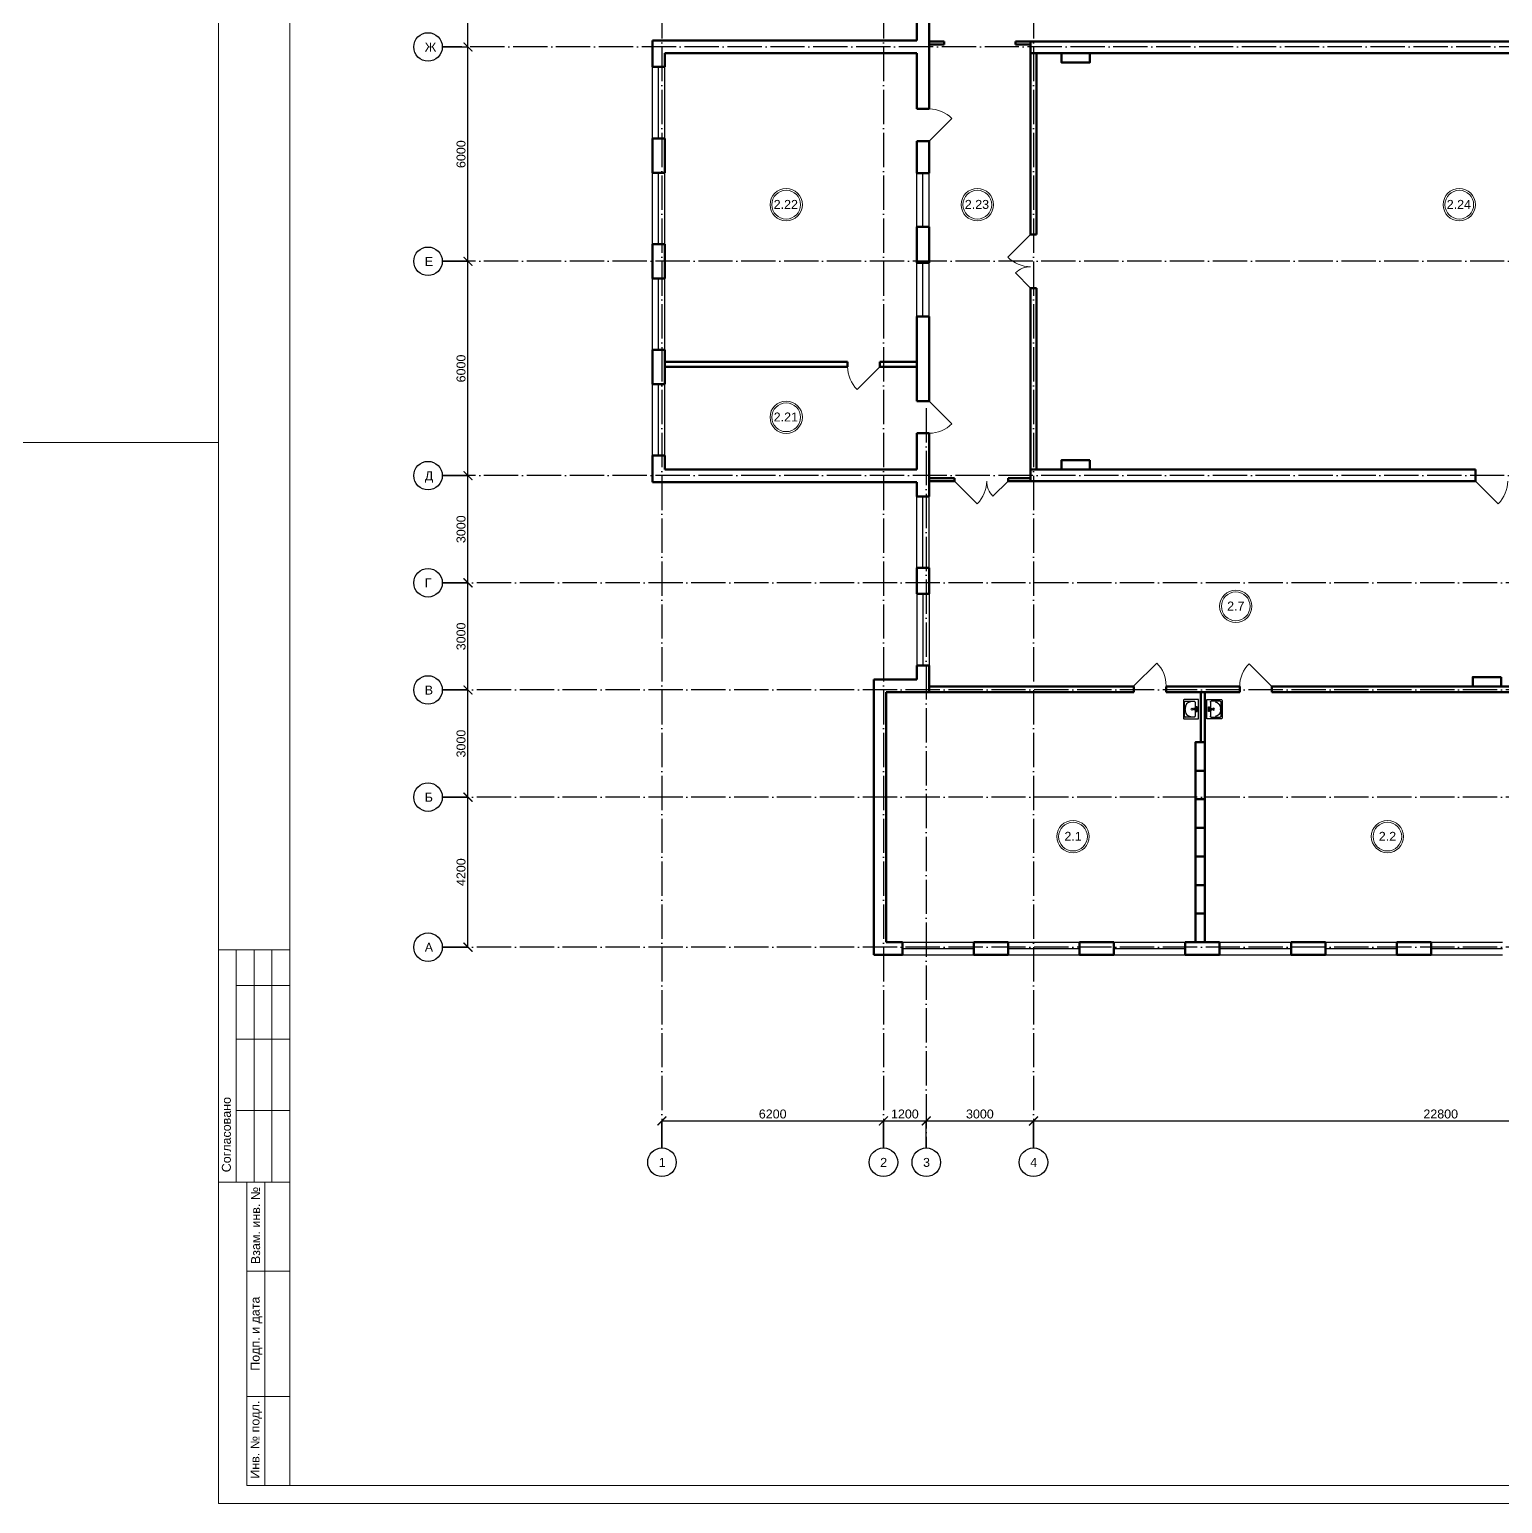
# Model space of a CAD drawing. Header units: millimetres. Extents: x 1982 to 10001982, y -1005230 to 4320529.
# Drawn here: x 2331984 to 2373220, y 1123450 to 1164714 of the extents above; entities that cross this region are included whole.
import ezdxf
from ezdxf.enums import TextEntityAlignment as Align

# ---------------------------------------------------------------- set-up
doc = ezdxf.new("R2010")
doc.units = ezdxf.units.MM
doc.linetypes.add('ACAD_ISO04W100', pattern=[30, 24, -3, 0, -3])
for name, color, linetype, lineweight in [('Level 50', 7, 'Continuous', 0), ('Level 63', 7, 'Continuous', 0), ('Двери', 250, 'Continuous', 5), ('Стены', 7, 'Continuous', 50)]:
    doc.layers.add(name, color=color, linetype=linetype, lineweight=lineweight)
for name, color, linetype in [('Окна', 127, 'Continuous'), ('Оси', 30, 'Continuous'), ('Осн надпись', 7, 'Continuous'), ('размеры оси', 163, 'Continuous')]:
    doc.layers.add(name, color=color, linetype=linetype)
doc.styles.get("Standard").update_dxf_attribs({"font": 'arial.ttf'})
doc.styles.add('Style-Arial', font='arial.ttf')
doc.dimstyles.new('100', dxfattribs={"dimtxt": 250, "dimasz": 250, "dimexe": 1.25, "dimexo": 0.625, "dimgap": 65, "dimtad": 1, "dimtxsty": 'Standard', "dimblk": 'ARCHTICK', "dimcen": 250, "dimadec": 0, "dimazin": 0, "dimtfac": 1, "dimtmove": 0, "dimatfit": 3, "dimldrblk": 'ARCHTICK', "dimfxl": 1, "dimarcsym": 0})

# ---------------------------------------------------------------- blocks, each defined once
blk = doc.blocks.new('*U49')
at = {"color": 7, "linetype": 'Continuous', "lineweight": 0}
for p, q in [((-63.075, 0), (-68.362, 0)), ((68.362, 0), (63.075, 0))]:
    blk.add_line(p, q, dxfattribs=at)
at = {"color": 7, "linetype": 'Continuous', "lineweight": 0, "flags": 128}
blk.add_lwpolyline([(63.075, 29.7), (63.075, -29.7), (-63.075, -29.7), (-63.075, 29.7), (63.075, 29.7)], close=True, dxfattribs=at)
at = {"layer": 'Level 50', "color": 7, "linetype": 'Continuous', "lineweight": 13}
for p, q in [((-61.075, 29.2), (-61.075, -29.2)), ((62.575, -29.2), (-62.275, -29.2))]:
    blk.add_line(p, q, dxfattribs=at)
at = {"layer": 'Level 63', "color": 7, "linetype": 'Continuous', "lineweight": 13}
for p, q in [((-63.075, -14.2), (-61.075, -14.2)), ((-63.075, -14.2), (-63.075, -20.7)), ((-62.575, -14.2), (-62.575, -20.7)), ((-62.075, -14.2), (-62.075, -20.7)), ((-61.575, -14.2), (-61.575, -20.7)), ((-62.575, -15.2), (-61.075, -15.2)), ((-62.575, -16.7), (-61.075, -16.7)), ((-62.575, -18.7), (-61.075, -18.7)), ((-63.075, -20.7), (-61.075, -20.7)), ((-62.275, -20.7), (-61.075, -20.7)), ((-61.775, -29.2), (-61.775, -20.7)), ((-62.275, -23.2), (-61.075, -23.2)), ((-62.275, -26.7), (-61.075, -26.7))]:
    blk.add_line(p, q, dxfattribs=at)
at = {"layer": 'Level 63', "color": 7, "linetype": 'Continuous', "lineweight": 13, "flags": 128}
blk.add_lwpolyline([(-62.275, -29.2), (-62.275, -20.7)], dxfattribs=at)
at = {"layer": 'Level 63', "color": 7, "linetype": 'Continuous', "lineweight": 0, "style": 'Style-Arial'}
for s, p in [('Согласовано', (-62.851, -19.373)), ('Взам. инв. №', (-62.032, -21.916)), ('Подп. и дата', (-62.045, -24.945)), ('Инв. № подл.', (-62.05, -27.913))]:
    blk.add_text(s, height=0.25002, rotation=90, dxfattribs=at).set_placement(p, align=Align.MIDDLE_CENTER)
blk = doc.blocks.new('Rac7')
at = {"color": 0}
for p, q in [((-39501, -24232), (-39501, -23830)), ((-39474, -23808), (-38988, -23808)), ((-39457, -23859), (-39457, -24115)), ((-39032, -23838), (-39430, -23838)), ((-39221, -23855), (-39241, -23855)), ((-39005, -24115), (-39005, -23859)), ((-39005, -23859), (-39005, -23859)), ((-38961, -23830), (-38961, -24232)), ((-38961, -24232), (-39501, -24232)), ((-39430, -24136), (-39253, -24136)), ((-39297, -24164), (-39253, -24164)), ((-39297, -24194), (-39297, -24164)), ((-39165, -24194), (-39297, -24194)), ((-39253, -24186), (-39253, -24094)), ((-39253, -24186), (-39209, -24186)), ((-39209, -24186), (-39209, -24094)), ((-39209, -24136), (-39032, -24136)), ((-39209, -24164), (-39165, -24164)), ((-39165, -24164), (-39165, -24194))]:
    blk.add_line(p, q, dxfattribs=at)
at = {"color": 0, "extrusion": (0, 0, -1)}
for centre, major_axis, start_param, end_param in [((-39474, -23830), (-27, 0), 0, 1.570796), ((-39430, -23859), (-27, 0), 0, 1.570796), ((-39241, -24007), (-194, 0), 0, 1.570796), ((-39221, -24007), (-194, 0), 1.570796, 3.141593), ((-39032, -23859), (-27, 0), 1.570796, 3.141593), ((-38988, -23830), (-27, 0), 1.570796, 3.141593), ((-39430, -24115), (-27, 0), -1.570796, 0), ((-39231, -24104), (-25.3, 0), 0.552816, 2.588777), ((-39032, -24115), (-27, 0), -3.141593, -1.570796)]:
    blk.add_ellipse(centre, major_axis=major_axis, ratio=0.785714, start_param=start_param, end_param=end_param, dxfattribs=at)
blk.add_ellipse((-39231, -24048), major_axis=(-27.9, 0), ratio=0.785714, dxfattribs=at)
blk = doc.blocks.new('_ArchTick')
at = {"color": 0, "linetype": 'ByBlock', "const_width": 0.15}
blk.add_lwpolyline([(-0.5, -0.5), (0.5, 0.5)], dxfattribs=at)
blk = doc.blocks.new('*D317')
at = {"layer": 'Defpoints', "color": 0, "lineweight": 0, "transparency": 16777216}
for p in [(2355890, 1134160), (2349690, 1133403), (2355890, 1133403)]:
    blk.add_point(p, dxfattribs=at)
at = {"layer": 'размеры оси', "color": 0, "lineweight": -2, "transparency": 16777216}
for p, q in [((2349690, 1133403), (2349690, 1134161)), ((2349690, 1134160), (2355890, 1134160)), ((2355890, 1133403), (2355890, 1134161))]:
    blk.add_line(p, q, dxfattribs=at)
at = {"layer": 'размеры оси', "color": 0, "lineweight": -2, "transparency": 16777216, "xscale": 250, "yscale": 250, "zscale": 250, "rotation": 180}
blk.add_blockref('_ArchTick', (2349690, 1134160), dxfattribs=at)
at = {"layer": 'размеры оси', "color": 0, "lineweight": -2, "transparency": 16777216, "xscale": 250, "yscale": 250, "zscale": 250}
blk.add_blockref('_ArchTick', (2355890, 1134160), dxfattribs=at)
at = {"layer": 'размеры оси', "color": 0, "transparency": 16777216, "insert": (2352790, 1134353), "char_height": 250, "attachment_point": 5}
blk.add_mtext('6200', dxfattribs=at)
blk = doc.blocks.new('*D318')
at = {"layer": 'Defpoints', "color": 0, "lineweight": 0, "transparency": 16777216}
for p in [(2357090, 1134160), (2355890, 1133403), (2357090, 1133403)]:
    blk.add_point(p, dxfattribs=at)
at = {"layer": 'размеры оси', "color": 0, "lineweight": -2, "transparency": 16777216}
for p, q in [((2355890, 1133403), (2355890, 1134161)), ((2355890, 1134160), (2357090, 1134160)), ((2357090, 1133403), (2357090, 1134161))]:
    blk.add_line(p, q, dxfattribs=at)
at = {"layer": 'размеры оси', "color": 0, "lineweight": -2, "transparency": 16777216, "xscale": 250, "yscale": 250, "zscale": 250, "rotation": 180}
blk.add_blockref('_ArchTick', (2355890, 1134160), dxfattribs=at)
at = {"layer": 'размеры оси', "color": 0, "lineweight": -2, "transparency": 16777216, "xscale": 250, "yscale": 250, "zscale": 250}
blk.add_blockref('_ArchTick', (2357090, 1134160), dxfattribs=at)
at = {"layer": 'размеры оси', "color": 0, "transparency": 16777216, "insert": (2356490, 1134353), "char_height": 250, "attachment_point": 5}
blk.add_mtext('1200', dxfattribs=at)
blk = doc.blocks.new('*D319')
at = {"layer": 'Defpoints', "color": 0, "lineweight": 0, "transparency": 16777216}
for p in [(2360090, 1134160), (2357090, 1133403), (2360090, 1133403)]:
    blk.add_point(p, dxfattribs=at)
at = {"layer": 'размеры оси', "color": 0, "lineweight": -2, "transparency": 16777216}
for p, q in [((2357090, 1133403), (2357090, 1134161)), ((2357090, 1134160), (2360090, 1134160)), ((2360090, 1133403), (2360090, 1134161))]:
    blk.add_line(p, q, dxfattribs=at)
at = {"layer": 'размеры оси', "color": 0, "lineweight": -2, "transparency": 16777216, "xscale": 250, "yscale": 250, "zscale": 250, "rotation": 180}
blk.add_blockref('_ArchTick', (2357090, 1134160), dxfattribs=at)
at = {"layer": 'размеры оси', "color": 0, "lineweight": -2, "transparency": 16777216, "xscale": 250, "yscale": 250, "zscale": 250}
blk.add_blockref('_ArchTick', (2360090, 1134160), dxfattribs=at)
at = {"layer": 'размеры оси', "color": 0, "transparency": 16777216, "insert": (2358590, 1134353), "char_height": 250, "attachment_point": 5}
blk.add_mtext('3000', dxfattribs=at)
blk = doc.blocks.new('*D320')
at = {"layer": 'Defpoints', "color": 0, "lineweight": 0, "transparency": 16777216}
for p in [(2382890, 1134160), (2360090, 1133403), (2382890, 1133403)]:
    blk.add_point(p, dxfattribs=at)
at = {"layer": 'размеры оси', "color": 0, "lineweight": -2, "transparency": 16777216}
for p, q in [((2360090, 1133403), (2360090, 1134161)), ((2360090, 1134160), (2382890, 1134160)), ((2382890, 1133403), (2382890, 1134161))]:
    blk.add_line(p, q, dxfattribs=at)
at = {"layer": 'размеры оси', "color": 0, "lineweight": -2, "transparency": 16777216, "xscale": 250, "yscale": 250, "zscale": 250, "rotation": 180}
blk.add_blockref('_ArchTick', (2360090, 1134160), dxfattribs=at)
at = {"layer": 'размеры оси', "color": 0, "lineweight": -2, "transparency": 16777216, "xscale": 250, "yscale": 250, "zscale": 250}
blk.add_blockref('_ArchTick', (2382890, 1134160), dxfattribs=at)
at = {"layer": 'размеры оси', "color": 0, "transparency": 16777216, "insert": (2371490, 1134353), "char_height": 250, "attachment_point": 5}
blk.add_mtext('22800', dxfattribs=at)
blk = doc.blocks.new('*D307')
at = {"layer": 'Defpoints', "color": 0, "lineweight": 0, "transparency": 16777216}
for p in [(2343541, 1143224), (2344259, 1143224), (2343541, 1139024)]:
    blk.add_point(p, dxfattribs=at)
at = {"layer": 'размеры оси', "color": 0, "lineweight": -2, "transparency": 16777216}
for p, q in [((2343541, 1143224), (2344260, 1143224)), ((2344259, 1139024), (2344259, 1143224)), ((2343541, 1139024), (2344260, 1139024))]:
    blk.add_line(p, q, dxfattribs=at)
at = {"layer": 'размеры оси', "color": 0, "lineweight": -2, "transparency": 16777216, "xscale": 250, "yscale": 250, "zscale": 250}
for p, rotation in [((2344259, 1143224), 90), ((2344259, 1139024), 270)]:
    blk.add_blockref('_ArchTick', p, dxfattribs=dict(at, rotation=rotation))
at = {"layer": 'размеры оси', "color": 0, "transparency": 16777216, "insert": (2344066, 1141124), "char_height": 250, "attachment_point": 5, "rotation": 90}
blk.add_mtext('4200', dxfattribs=at)
blk = doc.blocks.new('*D308')
at = {"layer": 'Defpoints', "color": 0, "lineweight": 0, "transparency": 16777216}
for p in [(2343541, 1146224), (2344259, 1146224), (2343541, 1143224)]:
    blk.add_point(p, dxfattribs=at)
at = {"layer": 'размеры оси', "color": 0, "lineweight": -2, "transparency": 16777216}
for p, q in [((2343541, 1146224), (2344260, 1146224)), ((2344259, 1143224), (2344259, 1146224)), ((2343541, 1143224), (2344260, 1143224))]:
    blk.add_line(p, q, dxfattribs=at)
at = {"layer": 'размеры оси', "color": 0, "lineweight": -2, "transparency": 16777216, "xscale": 250, "yscale": 250, "zscale": 250}
for p, rotation in [((2344259, 1146224), 90), ((2344259, 1143224), 270)]:
    blk.add_blockref('_ArchTick', p, dxfattribs=dict(at, rotation=rotation))
at = {"layer": 'размеры оси', "color": 0, "transparency": 16777216, "insert": (2344066, 1144724), "char_height": 250, "attachment_point": 5, "rotation": 90}
blk.add_mtext('3000', dxfattribs=at)
blk = doc.blocks.new('*D309')
at = {"layer": 'Defpoints', "color": 0, "lineweight": 0, "transparency": 16777216}
for p in [(2343541, 1149224), (2344259, 1149224), (2343541, 1146224)]:
    blk.add_point(p, dxfattribs=at)
at = {"layer": 'размеры оси', "color": 0, "lineweight": -2, "transparency": 16777216}
for p, q in [((2343541, 1149224), (2344260, 1149224)), ((2344259, 1146224), (2344259, 1149224)), ((2343541, 1146224), (2344260, 1146224))]:
    blk.add_line(p, q, dxfattribs=at)
at = {"layer": 'размеры оси', "color": 0, "lineweight": -2, "transparency": 16777216, "xscale": 250, "yscale": 250, "zscale": 250}
for p, rotation in [((2344259, 1149224), 90), ((2344259, 1146224), 270)]:
    blk.add_blockref('_ArchTick', p, dxfattribs=dict(at, rotation=rotation))
at = {"layer": 'размеры оси', "color": 0, "transparency": 16777216, "insert": (2344066, 1147724), "char_height": 250, "attachment_point": 5, "rotation": 90}
blk.add_mtext('3000', dxfattribs=at)
blk = doc.blocks.new('*D310')
at = {"layer": 'Defpoints', "color": 0, "lineweight": 0, "transparency": 16777216}
for p in [(2343541, 1152224), (2344259, 1152224), (2343541, 1149224)]:
    blk.add_point(p, dxfattribs=at)
at = {"layer": 'размеры оси', "color": 0, "lineweight": -2, "transparency": 16777216}
for p, q in [((2343541, 1152224), (2344260, 1152224)), ((2344259, 1149224), (2344259, 1152224)), ((2343541, 1149224), (2344260, 1149224))]:
    blk.add_line(p, q, dxfattribs=at)
at = {"layer": 'размеры оси', "color": 0, "lineweight": -2, "transparency": 16777216, "xscale": 250, "yscale": 250, "zscale": 250}
for p, rotation in [((2344259, 1152224), 90), ((2344259, 1149224), 270)]:
    blk.add_blockref('_ArchTick', p, dxfattribs=dict(at, rotation=rotation))
at = {"layer": 'размеры оси', "color": 0, "transparency": 16777216, "insert": (2344066, 1150724), "char_height": 250, "attachment_point": 5, "rotation": 90}
blk.add_mtext('3000', dxfattribs=at)
blk = doc.blocks.new('*D311')
at = {"layer": 'Defpoints', "color": 0, "lineweight": 0, "transparency": 16777216}
for p in [(2343541, 1158224), (2344259, 1158224), (2343541, 1152224)]:
    blk.add_point(p, dxfattribs=at)
at = {"layer": 'размеры оси', "color": 0, "lineweight": -2, "transparency": 16777216}
for p, q in [((2343541, 1158224), (2344260, 1158224)), ((2344259, 1152224), (2344259, 1158224)), ((2343541, 1152224), (2344260, 1152224))]:
    blk.add_line(p, q, dxfattribs=at)
at = {"layer": 'размеры оси', "color": 0, "lineweight": -2, "transparency": 16777216, "xscale": 250, "yscale": 250, "zscale": 250}
for p, rotation in [((2344259, 1158224), 90), ((2344259, 1152224), 270)]:
    blk.add_blockref('_ArchTick', p, dxfattribs=dict(at, rotation=rotation))
at = {"layer": 'размеры оси', "color": 0, "transparency": 16777216, "insert": (2344066, 1155224), "char_height": 250, "attachment_point": 5, "rotation": 90}
blk.add_mtext('6000', dxfattribs=at)
blk = doc.blocks.new('*D312')
at = {"layer": 'Defpoints', "color": 0, "lineweight": 0, "transparency": 16777216}
for p in [(2343541, 1164224), (2344259, 1164224), (2343541, 1158224)]:
    blk.add_point(p, dxfattribs=at)
at = {"layer": 'размеры оси', "color": 0, "lineweight": -2, "transparency": 16777216}
for p, q in [((2343541, 1164224), (2344260, 1164224)), ((2344259, 1158224), (2344259, 1164224)), ((2343541, 1158224), (2344260, 1158224))]:
    blk.add_line(p, q, dxfattribs=at)
at = {"layer": 'размеры оси', "color": 0, "lineweight": -2, "transparency": 16777216, "xscale": 250, "yscale": 250, "zscale": 250}
for p, rotation in [((2344259, 1164224), 90), ((2344259, 1158224), 270)]:
    blk.add_blockref('_ArchTick', p, dxfattribs=dict(at, rotation=rotation))
at = {"layer": 'размеры оси', "color": 0, "transparency": 16777216, "insert": (2344066, 1161224), "char_height": 250, "attachment_point": 5, "rotation": 90}
blk.add_mtext('6000', dxfattribs=at)
blk = doc.blocks.new('*D313')
at = {"layer": 'Defpoints', "color": 0, "lineweight": 0, "transparency": 16777216}
for p in [(2343541, 1167224), (2344259, 1167224), (2343541, 1164224)]:
    blk.add_point(p, dxfattribs=at)
at = {"layer": 'размеры оси', "color": 0, "lineweight": -2, "transparency": 16777216}
for p, q in [((2343541, 1167224), (2344260, 1167224)), ((2344259, 1164224), (2344259, 1167224)), ((2343541, 1164224), (2344260, 1164224))]:
    blk.add_line(p, q, dxfattribs=at)
at = {"layer": 'размеры оси', "color": 0, "lineweight": -2, "transparency": 16777216, "xscale": 250, "yscale": 250, "zscale": 250}
for p, rotation in [((2344259, 1167224), 90), ((2344259, 1164224), 270)]:
    blk.add_blockref('_ArchTick', p, dxfattribs=dict(at, rotation=rotation))
at = {"layer": 'размеры оси', "color": 0, "transparency": 16777216, "insert": (2344066, 1165724), "char_height": 250, "attachment_point": 5, "rotation": 90}
blk.add_mtext('3000', dxfattribs=at)

msp = doc.modelspace()

# ---------------------------------------------------------------- linework, layer by layer
for p, q in [((2356820.421, 1159187.582), (2356820.421, 1160687.582)), ((2356995.421, 1159187.582), (2356995.421, 1160687.582)), ((2357170.421, 1159187.582), (2357170.421, 1160687.582)), ((2356820.421, 1156678.715), (2356820.421, 1158178.715)), ((2356995.421, 1156678.715), (2356995.421, 1158178.715)), ((2357170.421, 1156678.715), (2357170.421, 1158178.715))]:
    msp.add_line(p, q)
at = {"color": 7, "linetype": 'Continuous', "lineweight": 13}
for centre, radius in [((2353168.014, 1159809.641), 452.013), ((2353168.014, 1159809.641), 402.013), ((2358518.207, 1159809.641), 452.013), ((2358518.207, 1159809.641), 402.013), ((2372009.564, 1159809.641), 452.013), ((2372009.564, 1159809.641), 402.013), ((2353168.014, 1153858.001), 452.013), ((2353168.014, 1153858.001), 402.013), ((2365752.872, 1148566.201), 452.013), ((2365752.872, 1148566.201), 402.013), ((2361197.273, 1142119.69), 452.013), ((2361197.273, 1142119.69), 402.013), ((2369998.288, 1142119.69), 452.013), ((2369998.288, 1142119.69), 402.013)]:
    msp.add_circle(centre, radius, dxfattribs=at)
at = {"layer": 'Двери'}
for p, q in [((2357170.421, 1161588.433), (2357806.817, 1162224.829)), ((2360010.421, 1158974.059), (2359374.025, 1158337.663)), ((2360010.421, 1157474.059), (2359586.157, 1157898.323)), ((2355787.129, 1155274.059), (2355150.733, 1154637.663)), ((2357170.421, 1154313.262), (2357806.817, 1153676.866)), ((2357880.421, 1152074.059), (2358516.817, 1151437.663)), ((2359380.421, 1152074.059), (2358956.157, 1151649.795)), ((2372464.975, 1152074.059), (2373101.371, 1151437.663)), ((2362903.605, 1146341.589), (2363540.001, 1146977.985)), ((2366763.361, 1146324.059), (2366126.965, 1146960.455))]:
    msp.add_line(p, q, dxfattribs=at)
for centre, radius, start, end in [((2357170.421, 1161588.433), 900, 45, 90), ((2360010.421, 1158974.059), 900, 225, 270), ((2360010.421, 1157474.059), 600, 90, 135), ((2355787.129, 1155274.059), 900, 180, 225), ((2357170.421, 1154313.262), 900, 270, 315), ((2357880.421, 1152074.059), 900, 315, 0), ((2359380.421, 1152074.059), 600, 180, 225), ((2372464.975, 1152074.059), 900, 315, 0), ((2362903.605, 1146341.589), 900, 0, 45), ((2366763.361, 1146324.059), 900, 135, 180)]:
    msp.add_arc(centre, radius, start, end, dxfattribs=at)
at = {"layer": 'Окна'}
for p, q in [((2349420.421, 1161664.059), (2349420.421, 1163664.059)), ((2349595.421, 1161664.059), (2349595.421, 1163664.059)), ((2349770.421, 1161664.059), (2349770.421, 1163664.059)), ((2349420.421, 1158704.059), (2349420.421, 1160704.059)), ((2349595.421, 1158704.059), (2349595.421, 1160704.059)), ((2349770.421, 1158704.059), (2349770.421, 1160704.059)), ((2349420.421, 1155744.059), (2349420.421, 1157744.059)), ((2349595.421, 1155744.059), (2349595.421, 1157744.059)), ((2349770.421, 1155744.059), (2349770.421, 1157744.059)), ((2349420.421, 1152784.059), (2349420.421, 1154784.059)), ((2349595.421, 1152784.059), (2349595.421, 1154784.059)), ((2349770.421, 1152784.059), (2349770.421, 1154784.059)), ((2356820.421, 1149644.059), (2356820.421, 1151644.059)), ((2356995.421, 1149644.059), (2356995.421, 1151644.059)), ((2357170.421, 1149644.059), (2357170.421, 1151644.059)), ((2356820.421, 1148914.059), (2356820.421, 1146914.059)), ((2356995.421, 1148914.059), (2356995.421, 1146914.059)), ((2357170.421, 1148914.059), (2357170.421, 1146914.059)), ((2356420.421, 1139164.059), (2358420.421, 1139164.059)), ((2356420.421, 1138989.059), (2358420.421, 1138989.059)), ((2359380.421, 1139164.059), (2361380.421, 1139164.059)), ((2359380.421, 1138989.059), (2361380.421, 1138989.059)), ((2362340.421, 1139164.059), (2364340.421, 1139164.059)), ((2362340.421, 1138989.059), (2364340.421, 1138989.059)), ((2365300.421, 1139164.059), (2367300.421, 1139164.059)), ((2365300.421, 1138989.059), (2367300.421, 1138989.059)), ((2368260.421, 1139164.059), (2370260.421, 1139164.059)), ((2368260.421, 1138989.059), (2370260.421, 1138989.059)), ((2371220.421, 1139164.059), (2373220.421, 1139164.059)), ((2371220.421, 1138989.059), (2373220.421, 1138989.059)), ((2356420.421, 1138814.059), (2358420.421, 1138814.059)), ((2359380.421, 1138814.059), (2361380.421, 1138814.059)), ((2362340.421, 1138814.059), (2364340.421, 1138814.059)), ((2365300.421, 1138814.059), (2367300.421, 1138814.059)), ((2368260.421, 1138814.059), (2370260.421, 1138814.059)), ((2371220.421, 1138814.059), (2373220.421, 1138814.059))]:
    msp.add_line(p, q, dxfattribs=at)
at = {"layer": 'Оси', "linetype": 'ACAD_ISO04W100', "ltscale": 40}
for p, q in [((2349690.421, 1177424.059), (2349690.421, 1133402.682)), ((2355890.421, 1177424.059), (2355890.421, 1133402.682)), ((2360090.421, 1177424.059), (2360090.421, 1133402.682)), ((2434090.421, 1164224.059), (2343540.724, 1164224.059)), ((2434475.298, 1158224.059), (2343540.724, 1158224.059)), ((2357090.421, 1154114.324), (2357090.421, 1133402.682)), ((2434475.298, 1152224.059), (2343540.724, 1152224.059)), ((2428276.32, 1149224.059), (2343540.724, 1149224.059)), ((2428276.32, 1146224.059), (2343540.724, 1146224.059)), ((2428276.32, 1143224.059), (2343540.724, 1143224.059)), ((2428276.32, 1139024.059), (2343540.724, 1139024.059))]:
    msp.add_line(p, q, dxfattribs=at)
at = {"layer": 'Осн надпись', "ltscale": 40}
for centre in [(2343140.724, 1164224.059), (2343140.724, 1158224.059), (2343140.724, 1152224.059), (2343140.724, 1149224.059), (2343140.724, 1146224.059), (2343140.724, 1143224.059), (2343140.724, 1139024.059), (2349690.421, 1133002.682), (2355890.421, 1133002.682), (2357090.421, 1133002.682), (2360090.421, 1133002.682)]:
    msp.add_circle(centre, 400, dxfattribs=at)
at = {"layer": 'Стены'}
for p, q in [((2356820.421, 1164404.059), (2356820.421, 1164914.059)), ((2357170.421, 1162488.433), (2357170.421, 1164914.059)), ((2349420.421, 1164404.059), (2356820.421, 1164404.059)), ((2349420.421, 1163664.059), (2349420.421, 1164404.059)), ((2357590.421, 1164374.059), (2357170.421, 1164374.059)), ((2357590.421, 1164294.059), (2357170.421, 1164294.059)), ((2357590.421, 1164374.059), (2357590.421, 1164294.059)), ((2360010.421, 1164374.059), (2359590.421, 1164374.059)), ((2359590.421, 1164374.059), (2359590.421, 1164294.059)), ((2360010.421, 1164294.059), (2359590.421, 1164294.059)), ((2360010.421, 1164374.059), (2391140.421, 1164374.059)), ((2360010.421, 1158974.059), (2360010.421, 1164374.059)), ((2349770.421, 1163664.059), (2349420.421, 1163664.059)), ((2349770.421, 1164054.059), (2356820.421, 1164054.059)), ((2349770.421, 1163664.059), (2349770.421, 1164054.059)), ((2356820.421, 1162488.433), (2356820.421, 1164054.059)), ((2360010.421, 1164054.059), (2391140.421, 1164054.059)), ((2360170.421, 1158974.059), (2360170.421, 1164054.059)), ((2356820.421, 1162488.433), (2357170.421, 1162488.433)), ((2349420.421, 1160704.059), (2349420.421, 1161664.059)), ((2349770.421, 1161664.059), (2349420.421, 1161664.059)), ((2349770.421, 1160704.059), (2349770.421, 1161664.059)), ((2356820.421, 1160687.582), (2356820.421, 1161588.433)), ((2356820.421, 1161588.433), (2357170.421, 1161588.433)), ((2357170.421, 1160687.582), (2357170.421, 1161588.433)), ((2349770.421, 1160704.059), (2349420.421, 1160704.059)), ((2356820.421, 1160687.582), (2357170.421, 1160687.582)), ((2356820.421, 1158178.715), (2356820.421, 1159187.582)), ((2356820.421, 1159187.582), (2357170.421, 1159187.582)), ((2357170.421, 1158178.715), (2357170.421, 1159187.582)), ((2349420.421, 1157744.059), (2349420.421, 1158704.059)), ((2349770.421, 1158704.059), (2349420.421, 1158704.059)), ((2349770.421, 1157744.059), (2349770.421, 1158704.059)), ((2360010.421, 1158974.059), (2360170.421, 1158974.059)), ((2356820.421, 1158178.715), (2357170.421, 1158178.715)), ((2349770.421, 1157744.059), (2349420.421, 1157744.059)), ((2360010.421, 1152074.059), (2360010.421, 1157474.059)), ((2360010.421, 1157474.059), (2360170.421, 1157474.059)), ((2360170.421, 1152394.059), (2360170.421, 1157474.059)), ((2356820.421, 1154313.262), (2356820.421, 1156678.715)), ((2356820.421, 1156678.715), (2357170.421, 1156678.715)), ((2357170.421, 1154313.262), (2357170.421, 1156678.715)), ((2349420.421, 1154784.059), (2349420.421, 1155744.059)), ((2349770.421, 1155744.059), (2349420.421, 1155744.059)), ((2349770.421, 1154784.059), (2349770.421, 1155744.059)), ((2349770.421, 1155414.059), (2354887.129, 1155414.059)), ((2354887.129, 1155414.059), (2354887.129, 1155274.059)), ((2355787.129, 1155414.059), (2356820.421, 1155414.059)), ((2355787.129, 1155414.059), (2355787.129, 1155274.059)), ((2349770.421, 1155274.059), (2354887.129, 1155274.059)), ((2355787.129, 1155274.059), (2356820.421, 1155274.059)), ((2349770.421, 1154784.059), (2349420.421, 1154784.059)), ((2356820.421, 1154313.262), (2357170.421, 1154313.262)), ((2356820.421, 1152394.059), (2356820.421, 1153413.262)), ((2356820.421, 1153413.262), (2357170.421, 1153413.262)), ((2357170.421, 1151644.059), (2357170.421, 1153413.262)), ((2349420.421, 1152044.059), (2349420.421, 1152784.059)), ((2349770.421, 1152784.059), (2349420.421, 1152784.059)), ((2349770.421, 1152394.059), (2349770.421, 1152784.059)), ((2349770.421, 1152394.059), (2356820.421, 1152394.059)), ((2357880.421, 1152154.059), (2357170.421, 1152154.059)), ((2357880.421, 1152074.059), (2357880.421, 1152154.059)), ((2360010.421, 1152154.059), (2359380.421, 1152154.059)), ((2359380.421, 1152074.059), (2359380.421, 1152154.059)), ((2360010.421, 1152394.059), (2372464.975, 1152394.059)), ((2372464.975, 1152394.059), (2372464.975, 1152074.059)), ((2349420.421, 1152044.059), (2356820.421, 1152044.059)), ((2356820.421, 1151644.059), (2356820.421, 1152044.059)), ((2357880.421, 1152074.059), (2357170.421, 1152074.059)), ((2360090.421, 1152074.059), (2359380.421, 1152074.059)), ((2360010.421, 1152074.059), (2372464.975, 1152074.059)), ((2356820.421, 1151644.059), (2357170.421, 1151644.059)), ((2356820.421, 1148914.059), (2356820.421, 1149644.059)), ((2356820.421, 1149644.059), (2357170.421, 1149644.059)), ((2357170.421, 1148914.059), (2357170.421, 1149644.059)), ((2356820.421, 1148914.059), (2357170.421, 1148914.059)), ((2356820.421, 1146914.059), (2357170.421, 1146914.059)), ((2356820.421, 1146514.059), (2356820.421, 1146914.059)), ((2357170.421, 1146164.059), (2357170.421, 1146914.059)), ((2355620.421, 1138814.059), (2355620.421, 1146514.059)), ((2355620.421, 1146514.059), (2356820.421, 1146514.059)), ((2357170.421, 1146324.059), (2362903.605, 1146324.059)), ((2362903.605, 1146164.059), (2362903.605, 1146324.059)), ((2363803.605, 1146324.059), (2365863.361, 1146324.059)), ((2363803.605, 1146164.059), (2363803.605, 1146324.059)), ((2365863.361, 1146164.059), (2365863.361, 1146324.059)), ((2366763.361, 1146324.059), (2374691.999, 1146324.059)), ((2366763.361, 1146164.059), (2366763.361, 1146324.059)), ((2355970.421, 1139164.059), (2355970.421, 1146164.059)), ((2355970.421, 1146164.059), (2362903.605, 1146164.059)), ((2363803.605, 1146164.059), (2365863.361, 1146164.059)), ((2364770.421, 1144764.059), (2364770.421, 1146164.059)), ((2364890.421, 1144764.059), (2364890.421, 1146164.059)), ((2366763.361, 1146164.059), (2374691.999, 1146164.059)), ((2355970.421, 1139164.059), (2356420.421, 1139164.059)), ((2356420.421, 1139164.059), (2356420.421, 1138814.059)), ((2358420.421, 1139164.059), (2359380.421, 1139164.059)), ((2358420.421, 1139164.059), (2358420.421, 1138814.059)), ((2359380.421, 1139164.059), (2359380.421, 1138814.059)), ((2361380.421, 1139164.059), (2362340.421, 1139164.059)), ((2361380.421, 1139164.059), (2361380.421, 1138814.059)), ((2362340.421, 1139164.059), (2362340.421, 1138814.059)), ((2364340.421, 1139164.059), (2365300.421, 1139164.059)), ((2364340.421, 1139164.059), (2364340.421, 1138814.059)), ((2365300.421, 1139164.059), (2365300.421, 1138814.059)), ((2367300.421, 1139164.059), (2368260.421, 1139164.059)), ((2367300.421, 1139164.059), (2367300.421, 1138814.059)), ((2368260.421, 1139164.059), (2368260.421, 1138814.059)), ((2370260.421, 1139164.059), (2371220.421, 1139164.059)), ((2370260.421, 1139164.059), (2370260.421, 1138814.059)), ((2371220.421, 1139164.059), (2371220.421, 1138814.059)), ((2355620.421, 1138814.059), (2356420.421, 1138814.059)), ((2358420.421, 1138814.059), (2359380.421, 1138814.059)), ((2361380.421, 1138814.059), (2362340.421, 1138814.059)), ((2364340.421, 1138814.059), (2365300.421, 1138814.059)), ((2367300.421, 1138814.059), (2368260.421, 1138814.059)), ((2370260.421, 1138814.059), (2371220.421, 1138814.059))]:
    msp.add_line(p, q, dxfattribs=at)
for points in [[(2361670.421, 1164054.059), (2361670.421, 1163794.059), (2360870.421, 1163794.059), (2360870.421, 1164054.059)], [(2361670.421, 1152654.059), (2361670.421, 1152394.059), (2360870.421, 1152394.059), (2360870.421, 1152654.059)], [(2373185.327, 1146584.059), (2373185.327, 1146324.059), (2372385.327, 1146324.059), (2372385.327, 1146584.059)], [(2364630.421, 1143964.059), (2364890.421, 1143964.059), (2364890.421, 1144764.059), (2364630.421, 1144764.059)], [(2364630.421, 1143164.059), (2364890.421, 1143164.059), (2364890.421, 1143964.059), (2364630.421, 1143964.059)], [(2364630.421, 1142364.059), (2364890.421, 1142364.059), (2364890.421, 1143164.059), (2364630.421, 1143164.059)], [(2364630.421, 1141564.059), (2364890.421, 1141564.059), (2364890.421, 1142364.059), (2364630.421, 1142364.059)], [(2364630.421, 1140764.059), (2364890.421, 1140764.059), (2364890.421, 1141564.059), (2364630.421, 1141564.059)], [(2364630.421, 1139964.059), (2364890.421, 1139964.059), (2364890.421, 1140764.059), (2364630.421, 1140764.059)], [(2364630.421, 1139164.059), (2364890.421, 1139164.059), (2364890.421, 1139964.059), (2364630.421, 1139964.059)]]:
    msp.add_lwpolyline(points, close=True, dxfattribs=at)

# ---------------------------------------------------------------- block references
at = {"layer": 'Level 50', "color": 7, "linetype": 'Continuous', "lineweight": 13, "xscale": 1000, "yscale": 1000, "zscale": 1000}
for p in [(2263621.875, 1153149.979), (2400346.849, 1153149.979)]:
    msp.add_blockref('*U49', p, dxfattribs=at)
at = {"layer": 'размеры оси', "color": 7, "lineweight": 0, "yscale": -1, "rotation": 270}
msp.add_blockref('Rac7', (2340478.796, 1106456.094), dxfattribs=at)
at = {"layer": 'размеры оси', "color": 7, "lineweight": 0, "rotation": 270}
msp.add_blockref('Rac7', (2389179.126, 1106456.094), dxfattribs=at)

# ---------------------------------------------------------------- texts
at = {"color": 7, "linetype": 'Continuous', "lineweight": 13, "style": 'Style-Arial'}
for s, p in [('2.22', (2352817.901, 1159942.391)), ('2.23', (2358168.094, 1159942.391)), ('2.24', (2371659.451, 1159942.391)), ('2.21', (2352817.901, 1153990.75)), ('2.7', (2365511.317, 1148698.951)), ('2.1', (2360955.718, 1142252.439)), ('2.2', (2369756.733, 1142252.439))]:
    msp.add_text(s, height=250, dxfattribs=at).set_placement(p, align=Align.TOP_LEFT)
at = {"layer": 'Осн надпись', "ltscale": 40, "char_height": 250, "attachment_point": 1}
for s, insert in [('Ж', (2343049.291, 1164345.941)), ('Е', (2343049.291, 1158345.941)), ('Д', (2343049.291, 1152345.941)), ('Г', (2343049.291, 1149345.941)), ('В', (2343049.291, 1146345.941)), ('Б', (2343049.291, 1143345.941)), ('А', (2343049.291, 1139145.941))]:
    msp.add_mtext_dynamic_manual_height_columns(s, width=250, gutter_width=12.5, heights=[0], dxfattribs=dict(at, insert=insert))
at = {"layer": 'Осн надпись', "char_height": 250, "attachment_point": 1}
for s, insert in [('1', (2349598.988, 1133124.564)), ('2', (2355798.988, 1133124.564)), ('3', (2356998.988, 1133124.564)), ('4', (2359998.988, 1133124.564))]:
    msp.add_mtext_dynamic_manual_height_columns(s, width=250, gutter_width=12.5, heights=[0], dxfattribs=dict(at, insert=insert))

# ---------------------------------------------------------------- dimensions: what is measured, and where the dimension line sits
at = {"layer": 'размеры оси'}
for base, p1, p2, override, picture, middle in [((2344258.826, 1167224.059), (2343540.724, 1164224.059), (2343540.724, 1167224.059), {"dimtmove": 1, "dimfxl": 0}, '*D313', (2344066.098, 1165724.059)), ((2344258.826, 1164224.059), (2343540.724, 1158224.059), (2343540.724, 1164224.059), {"dimtmove": 1, "dimfxl": 0}, '*D312', (2344066.183, 1161224.059)), ((2344258.826, 1158224.059), (2343540.724, 1152224.059), (2343540.724, 1158224.059), {"dimtmove": 1, "dimfxl": 0}, '*D311', (2344066.183, 1155224.059)), ((2344258.826, 1152224.059), (2343540.724, 1149224.059), (2343540.724, 1152224.059), {"dimtmove": 1, "dimfxl": 0}, '*D310', (2344066.098, 1150724.059)), ((2344258.826, 1149224.059), (2343540.724, 1146224.059), (2343540.724, 1149224.059), {"dimtmove": 1, "dimfxl": 0}, '*D309', (2344066.098, 1147724.059)), ((2344258.826, 1146224.059), (2343540.724, 1143224.059), (2343540.724, 1146224.059), {"dimtmove": 1, "dimfxl": 0}, '*D308', (2344066.098, 1144724.059)), ((2344258.826, 1143224.059), (2343540.724, 1139024.059), (2343540.724, 1143224.059), {"dimfxl": 0}, '*D307', (2344066.183, 1141124.059))]:
    dim = msp.add_linear_dim(base=base, p1=p1, p2=p2, angle=90, dimstyle='100', override=override, dxfattribs=at)
    dim.commit()
    dim.dimension.update_dxf_attribs({"geometry": picture, "text_midpoint": middle})
for base, p1, p2, override, picture, middle in [((2355890.421, 1134159.876), (2349690.421, 1133402.682), (2355890.421, 1133402.682), {"dimfxl": 0}, '*D317', (2352790.421, 1134352.519)), ((2357090.421, 1134159.876), (2355890.421, 1133402.682), (2357090.421, 1133402.682), {"dimtmove": 1, "dimfxl": 0}, '*D318', (2356490.421, 1134352.519)), ((2360090.421, 1134159.876), (2357090.421, 1133402.682), (2360090.421, 1133402.682), {"dimtmove": 1, "dimfxl": 0}, '*D319', (2358590.421, 1134352.604)), ((2382890.421, 1134159.876), (2360090.421, 1133402.682), (2382890.421, 1133402.682), {"dimtmove": 1, "dimfxl": 0}, '*D320', (2371490.421, 1134352.519))]:
    dim = msp.add_linear_dim(base=base, p1=p1, p2=p2, dimstyle='100', override=override, dxfattribs=at)
    dim.commit()
    dim.dimension.update_dxf_attribs({"geometry": picture, "text_midpoint": middle})

doc.saveas('drawing.dxf')
